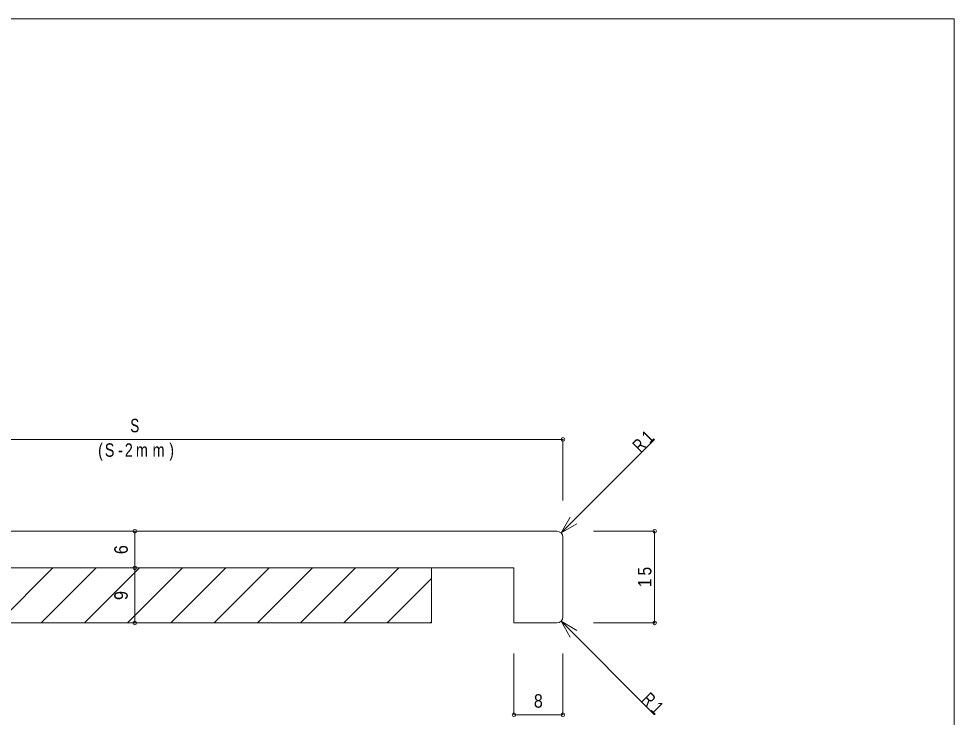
# Model space of a CAD drawing. Units: millimetres on the paper. Extents: x -141 to 141, y -98 to 98.
# Drawn here: x -12 to 141, y -16.7 to 97.5 of the extents above; entities that cross this region are included whole.
import ezdxf
from ezdxf.enums import TextEntityAlignment as Align

# ---------------------------------------------------------------- set-up
doc = ezdxf.new("R2010")
doc.units = ezdxf.units.MM
doc.header["$PDMODE"] = 32
doc.header["$PDSIZE"] = 0.6
for name, color, linetype, lineweight in [('0-0_ＫＢ製品', 2, 'Continuous', 9), ('0-1_躯体', 3, 'Continuous', 9), ('0-2_ハッチ', 7, 'Continuous', 9), ('0-3_寸法', 4, 'Continuous', 9), ('0-4_引出線字', 4, 'Continuous', 9), ('F-0_図面枠', 5, 'Continuous', 9)]:
    doc.layers.add(name, color=color, linetype=linetype, lineweight=lineweight)
doc.styles.add('HGｺﾞｼｯｸM', font='')
doc.styles.get('HGｺﾞｼｯｸM').set_extended_font_data('HGｺﾞｼｯｸM')

msp = doc.modelspace()

# ---------------------------------------------------------------- linework, layer by layer
at = {"layer": '0-0_ＫＢ製品'}
for p, q in [((76, 13.75), (-63, 13.75)), ((77, -0.25), (77, 12.75)), ((-77, 7.75), (69, 7.75)), ((69, 7.75), (69, -1.25)), ((76, -1.25), (69, -1.25))]:
    msp.add_line(p, q, dxfattribs=at)
for centre, start, end in [((76, 12.75), 0, 90), ((76, -0.25), 270, 0)]:
    msp.add_arc(centre, 1, start, end, dxfattribs=at)
at = {"layer": '0-1_躯体'}
for p in [(55.5, 7.75), (-77, -1.25)]:
    msp.add_line(p, (55.5, -1.25), dxfattribs=at)
at = {"layer": '0-2_ハッチ'}
for p, q in [((-15.392, -1.25), (-6.392, 7.75)), ((-8.321, -1.25), (0.679, 7.75)), ((-1.25, -1.25), (7.75, 7.75)), ((5.821, -1.25), (14.821, 7.75)), ((12.892, -1.25), (21.892, 7.75)), ((19.963, -1.25), (28.963, 7.75)), ((27.034, -1.25), (36.034, 7.75)), ((34.105, -1.25), (43.105, 7.75)), ((41.176, -1.25), (50.176, 7.75)), ((48.247, -1.25), (55.5, 6.003)), ((55.319, -1.25), (55.5, -1.069))]:
    msp.add_line(p, q, dxfattribs=at)
at = {"layer": '0-3_寸法'}
for p, q in [((77, 28.75), (-63, 28.75)), ((77, 28.75), (77, 18.75)), ((7, 13.75), (7, 7.75)), ((92, 13.75), (82, 13.75)), ((92, 13.75), (92, -1.25)), ((7, 7.75), (7, -1.25)), ((92, -1.25), (82, -1.25)), ((69, -16.25), (69, -6.25)), ((77, -16.25), (77, -6.25)), ((69, -16.25), (77, -16.25))]:
    msp.add_line(p, q, dxfattribs=at)
for p in [(77, 28.75), (7, 13.75), (92, 13.75), (7, 7.75), (7, -1.25), (92, -1.25), (69, -16.25), (77, -16.25)]:
    msp.add_point(p, dxfattribs=at)
at = {"layer": '0-4_引出線字'}
for p, q in [((76.707, 13.457), (92, 28.75)), ((76.707, 13.457), (78.207, 16.055)), ((76.707, 13.457), (79.305, 14.957)), ((76.707, -0.957), (78.207, -3.555)), ((76.707, -0.957), (79.305, -2.457)), ((76.707, -0.957), (92, -16.25))]:
    msp.add_line(p, q, dxfattribs=at)
at = {"layer": 'F-0_図面枠'}
for p, q in [((-141, 97.5), (141, 97.5)), ((141, 97.5), (141, -97.5))]:
    msp.add_line(p, q, dxfattribs=at)

# ---------------------------------------------------------------- texts
at = {"layer": '0-3_寸法', "color": 7, "style": 'HGｺﾞｼｯｸM'}
for s, width, p in [('S', 0.75, (6.25, 29.25)), ('8', 0.9, (72.25, -15.75))]:
    msp.add_text(s, height=2.199, dxfattribs=dict(at, width=width)).set_placement(p, align=Align.BOTTOM_LEFT)
at = {"layer": '0-3_寸法', "color": 7, "style": 'HGｺﾞｼｯｸM', "width": 0.9}
for s, p in [('6', (6.5, 10)), ('9', (6.5, 2.5))]:
    msp.add_text(s, height=2.199, rotation=90, dxfattribs=at).set_placement(p, align=Align.BOTTOM_LEFT)
at = {"layer": '0-3_寸法', "color": 7, "insert": (1, 25.25), "char_height": 2.199, "attachment_point": 7, "style": 'HGｺﾞｼｯｸM'}
msp.add_mtext('\\T1.39;\\W0.8;(S-2mm)', dxfattribs=at)
at = {"layer": '0-3_寸法', "color": 7, "insert": (91.5, 4.625), "char_height": 2.199, "attachment_point": 7, "rotation": 90, "style": 'HGｺﾞｼｯｸM'}
msp.add_mtext('\\T1.36;\\W0.85;15', dxfattribs=at)
at = {"layer": '0-4_引出線字', "color": 7, "char_height": 2.199, "attachment_point": 7, "style": 'HGｺﾞｼｯｸM'}
for insert, rotation in [((89.702, 26.452), 45), ((89.702, -13.952), 315)]:
    msp.add_mtext('\\T1.36;\\W0.75;R1', dxfattribs=dict(at, insert=insert, rotation=rotation))

doc.saveas('drawing.dxf')
